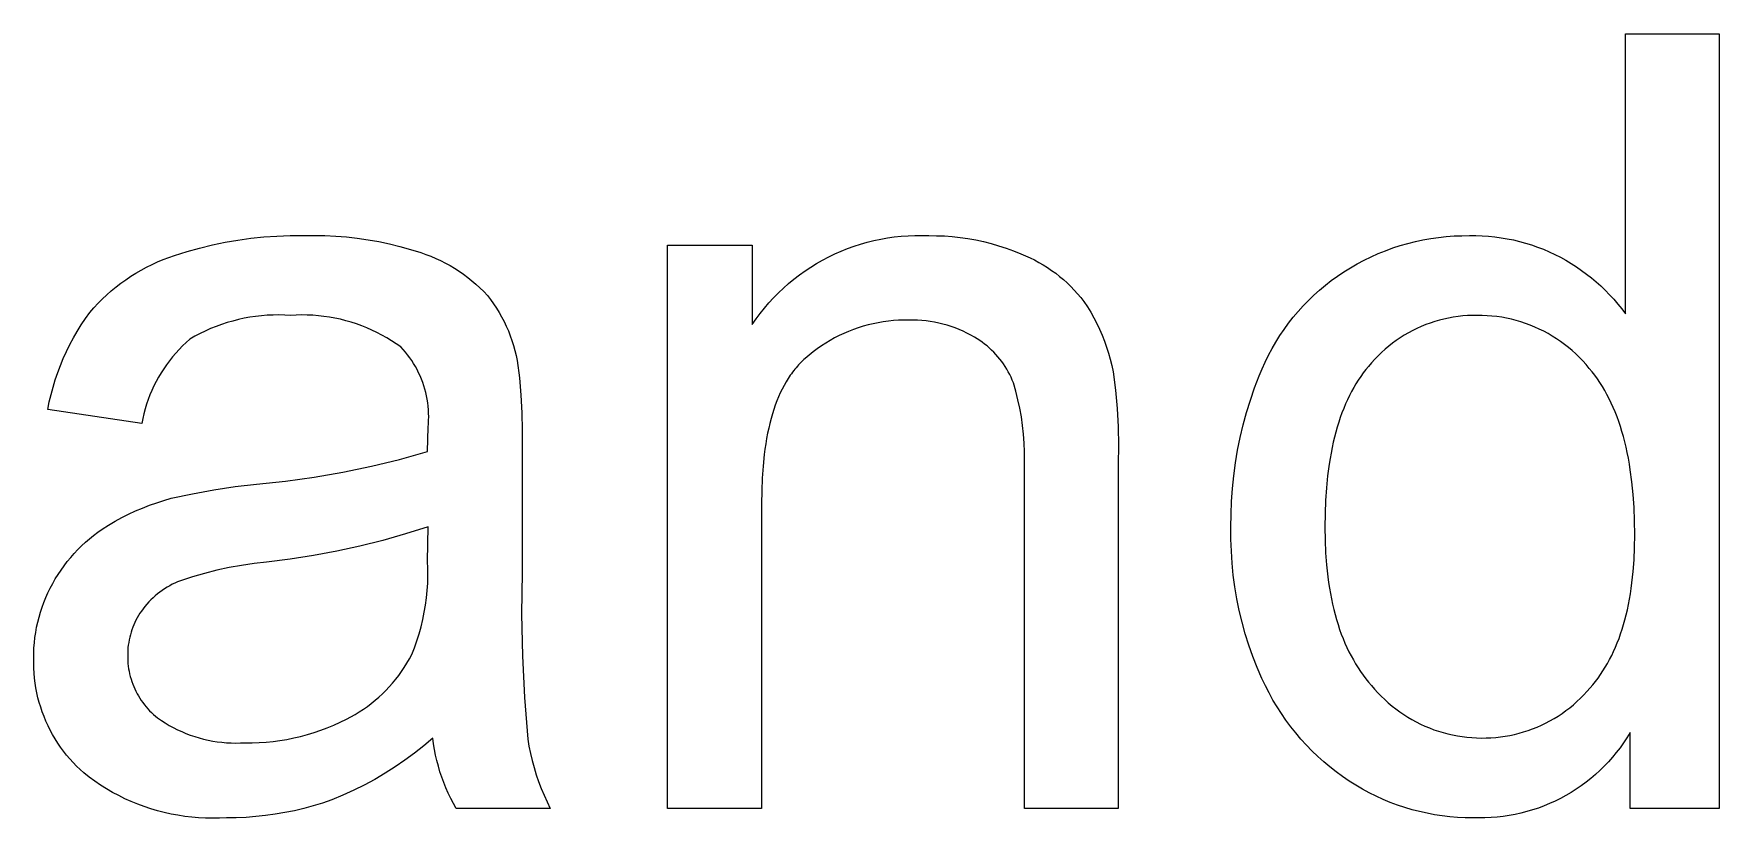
# Model space of a CAD drawing. Header units: millimetres. Extents: x 430 to 4403, y -1522 to 1254.
# Drawn here: x 3416.2 to 3478.9, y -1346.3 to -1317 of the extents above; entities that cross this region are included whole.
import ezdxf

# ---------------------------------------------------------------- set-up
doc = ezdxf.new("R2010")
doc.units = ezdxf.units.MM
doc.header["$MEASUREMENT"] = 0
doc.layers.add('Domyślny', color=7, linetype='Continuous', true_color=0x000000)

msp = doc.modelspace()

# ---------------------------------------------------------------- linework, layer by layer
at = {"layer": 'Domyślny'}
for p, q in [((3475.435, -1327.465), (3475.435, -1317.033)), ((3475.435, -1317.033), (3478.933, -1317.033)), ((3478.933, -1317.033), (3478.933, -1345.886)), ((3424.244, -1324.65), (3424.728, -1324.6)), ((3424.728, -1324.6), (3425.213, -1324.568)), ((3425.213, -1324.568), (3425.699, -1324.551)), ((3425.699, -1324.551), (3426.186, -1324.552)), ((3426.186, -1324.552), (3426.59, -1324.545)), ((3426.59, -1324.545), (3426.995, -1324.552)), ((3426.995, -1324.552), (3427.4, -1324.571)), ((3427.4, -1324.571), (3427.803, -1324.603)), ((3427.803, -1324.603), (3428.206, -1324.648)), ((3447.699, -1324.682), (3447.952, -1324.637)), ((3447.952, -1324.637), (3448.206, -1324.601)), ((3448.206, -1324.601), (3448.461, -1324.574)), ((3448.461, -1324.574), (3448.717, -1324.555)), ((3448.717, -1324.555), (3448.973, -1324.545)), ((3448.973, -1324.545), (3449.23, -1324.544)), ((3449.23, -1324.544), (3449.487, -1324.552)), ((3449.487, -1324.552), (3449.78, -1324.554)), ((3449.78, -1324.554), (3450.074, -1324.565)), ((3450.074, -1324.565), (3450.367, -1324.587)), ((3450.367, -1324.587), (3450.659, -1324.619)), ((3450.659, -1324.619), (3450.95, -1324.661)), ((3468.184, -1324.66), (3468.472, -1324.618)), ((3468.472, -1324.618), (3468.762, -1324.587)), ((3468.762, -1324.587), (3469.052, -1324.565)), ((3469.052, -1324.565), (3469.343, -1324.554)), ((3469.343, -1324.554), (3469.635, -1324.552)), ((3469.635, -1324.552), (3469.869, -1324.552)), ((3469.869, -1324.552), (3470.103, -1324.559)), ((3470.103, -1324.559), (3470.337, -1324.575)), ((3470.337, -1324.575), (3470.571, -1324.598)), ((3470.571, -1324.598), (3470.803, -1324.629)), ((3470.803, -1324.629), (3471.034, -1324.668)), ((3421.403, -1325.294), (3421.866, -1325.146)), ((3421.866, -1325.146), (3422.334, -1325.014)), ((3422.334, -1325.014), (3422.807, -1324.898)), ((3422.807, -1324.898), (3423.283, -1324.799)), ((3423.283, -1324.799), (3423.762, -1324.716)), ((3423.762, -1324.716), (3424.244, -1324.65)), ((3428.206, -1324.648), (3428.606, -1324.706)), ((3428.606, -1324.706), (3429.005, -1324.777)), ((3429.005, -1324.777), (3429.401, -1324.86)), ((3429.401, -1324.86), (3429.794, -1324.956)), ((3429.794, -1324.956), (3430.185, -1325.065)), ((3430.185, -1325.065), (3430.571, -1325.186)), ((3430.571, -1325.186), (3430.759, -1325.25)), ((3430.759, -1325.25), (3430.944, -1325.321)), ((3439.762, -1345.886), (3439.762, -1324.902)), ((3439.762, -1324.902), (3442.91, -1324.902)), ((3442.91, -1324.902), (3442.91, -1327.866)), ((3445.763, -1325.344), (3445.994, -1325.233)), ((3445.994, -1325.233), (3446.229, -1325.129)), ((3446.229, -1325.129), (3446.467, -1325.034)), ((3446.467, -1325.034), (3446.708, -1324.947)), ((3446.708, -1324.947), (3446.952, -1324.868)), ((3446.952, -1324.868), (3447.199, -1324.797)), ((3447.199, -1324.797), (3447.448, -1324.735)), ((3447.448, -1324.735), (3447.699, -1324.682)), ((3450.95, -1324.661), (3451.239, -1324.713)), ((3451.239, -1324.713), (3451.526, -1324.775)), ((3451.526, -1324.775), (3451.811, -1324.847)), ((3451.811, -1324.847), (3452.093, -1324.928)), ((3452.093, -1324.928), (3452.373, -1325.019)), ((3452.373, -1325.019), (3452.649, -1325.12)), ((3452.649, -1325.12), (3452.921, -1325.23)), ((3452.921, -1325.23), (3453.093, -1325.3)), ((3465.963, -1325.339), (3466.229, -1325.221)), ((3466.229, -1325.221), (3466.5, -1325.113)), ((3466.5, -1325.113), (3466.773, -1325.013)), ((3466.773, -1325.013), (3467.05, -1324.923)), ((3467.05, -1324.923), (3467.33, -1324.843)), ((3467.33, -1324.843), (3467.613, -1324.772)), ((3467.613, -1324.772), (3467.897, -1324.711)), ((3467.897, -1324.711), (3468.184, -1324.66)), ((3471.034, -1324.668), (3471.264, -1324.715)), ((3471.264, -1324.715), (3471.492, -1324.769)), ((3471.492, -1324.769), (3471.718, -1324.831)), ((3471.718, -1324.831), (3471.942, -1324.901)), ((3471.942, -1324.901), (3472.164, -1324.978)), ((3472.164, -1324.978), (3472.382, -1325.062)), ((3472.382, -1325.062), (3472.598, -1325.154)), ((3472.598, -1325.154), (3472.811, -1325.253)), ((3472.811, -1325.253), (3473.02, -1325.359)), ((3419.962, -1325.948), (3420.158, -1325.834)), ((3420.158, -1325.834), (3420.358, -1325.727)), ((3420.358, -1325.727), (3420.561, -1325.627)), ((3420.561, -1325.627), (3420.767, -1325.533)), ((3420.767, -1325.533), (3420.976, -1325.446)), ((3420.976, -1325.446), (3421.188, -1325.367)), ((3421.188, -1325.367), (3421.403, -1325.294)), ((3430.944, -1325.321), (3431.128, -1325.399)), ((3431.128, -1325.399), (3431.308, -1325.482)), ((3431.308, -1325.482), (3431.485, -1325.572)), ((3431.485, -1325.572), (3431.659, -1325.668)), ((3431.659, -1325.668), (3431.83, -1325.769)), ((3431.83, -1325.769), (3431.997, -1325.877)), ((3431.997, -1325.877), (3432.16, -1325.99)), ((3444.672, -1326.017), (3444.88, -1325.868)), ((3444.88, -1325.868), (3445.094, -1325.726)), ((3445.094, -1325.726), (3445.313, -1325.591)), ((3445.313, -1325.591), (3445.535, -1325.464)), ((3445.535, -1325.464), (3445.763, -1325.344)), ((3453.093, -1325.3), (3453.263, -1325.377)), ((3453.263, -1325.377), (3453.43, -1325.46)), ((3453.43, -1325.46), (3453.594, -1325.548)), ((3453.594, -1325.548), (3453.755, -1325.642)), ((3453.755, -1325.642), (3453.912, -1325.741)), ((3453.912, -1325.741), (3454.066, -1325.846)), ((3454.066, -1325.846), (3454.216, -1325.956)), ((3464.943, -1325.9), (3465.191, -1325.747)), ((3465.191, -1325.747), (3465.444, -1325.602)), ((3465.444, -1325.602), (3465.701, -1325.466)), ((3465.701, -1325.466), (3465.963, -1325.339)), ((3473.02, -1325.359), (3473.222, -1325.471)), ((3473.222, -1325.471), (3473.42, -1325.589)), ((3473.42, -1325.589), (3473.614, -1325.714)), ((3473.614, -1325.714), (3473.804, -1325.845)), ((3473.804, -1325.845), (3473.99, -1325.982)), ((3419.044, -1326.609), (3419.219, -1326.464)), ((3419.219, -1326.464), (3419.398, -1326.326)), ((3419.398, -1326.326), (3419.582, -1326.194)), ((3419.582, -1326.194), (3419.77, -1326.068)), ((3419.77, -1326.068), (3419.962, -1325.948)), ((3432.16, -1325.99), (3432.32, -1326.109)), ((3432.32, -1326.109), (3432.475, -1326.233)), ((3432.475, -1326.233), (3432.626, -1326.362)), ((3432.626, -1326.362), (3432.772, -1326.496)), ((3432.772, -1326.496), (3432.914, -1326.636)), ((3443.892, -1326.683), (3444.078, -1326.507)), ((3444.078, -1326.507), (3444.27, -1326.337)), ((3444.27, -1326.337), (3444.468, -1326.174)), ((3444.468, -1326.174), (3444.672, -1326.017)), ((3454.216, -1325.956), (3454.363, -1326.071)), ((3454.363, -1326.071), (3454.505, -1326.191)), ((3454.505, -1326.191), (3454.643, -1326.316)), ((3454.643, -1326.316), (3454.777, -1326.445)), ((3454.777, -1326.445), (3454.906, -1326.579)), ((3464.045, -1326.58), (3464.26, -1326.399)), ((3464.26, -1326.399), (3464.482, -1326.225)), ((3464.482, -1326.225), (3464.71, -1326.059)), ((3464.71, -1326.059), (3464.943, -1325.9)), ((3473.99, -1325.982), (3474.171, -1326.125)), ((3474.171, -1326.125), (3474.348, -1326.274)), ((3474.348, -1326.274), (3474.519, -1326.428)), ((3474.519, -1326.428), (3474.686, -1326.588)), ((3418.396, -1327.24), (3418.55, -1327.074)), ((3418.55, -1327.074), (3418.709, -1326.914)), ((3418.709, -1326.914), (3418.874, -1326.758)), ((3418.874, -1326.758), (3419.044, -1326.609)), ((3432.914, -1326.636), (3433.05, -1326.78)), ((3433.05, -1326.78), (3433.167, -1326.933)), ((3433.167, -1326.933), (3433.279, -1327.09)), ((3433.279, -1327.09), (3433.385, -1327.251)), ((3443.37, -1327.249), (3443.538, -1327.055)), ((3443.538, -1327.055), (3443.711, -1326.866)), ((3443.711, -1326.866), (3443.892, -1326.683)), ((3454.906, -1326.579), (3455.031, -1326.718)), ((3455.031, -1326.718), (3455.151, -1326.86)), ((3455.151, -1326.86), (3455.265, -1327.007)), ((3455.265, -1327.007), (3455.397, -1327.205)), ((3463.437, -1327.168), (3463.633, -1326.965)), ((3463.633, -1326.965), (3463.835, -1326.769)), ((3463.835, -1326.769), (3464.045, -1326.58)), ((3474.686, -1326.588), (3474.847, -1326.754)), ((3474.847, -1326.754), (3475.003, -1326.924)), ((3475.003, -1326.924), (3475.153, -1327.099)), ((3475.153, -1327.099), (3475.297, -1327.28)), ((3417.923, -1327.877), (3418.081, -1327.642)), ((3418.081, -1327.642), (3418.247, -1327.411)), ((3418.247, -1327.411), (3418.396, -1327.24)), ((3423.565, -1327.732), (3423.356, -1327.792)), ((3423.776, -1327.678), (3423.565, -1327.732)), ((3423.989, -1327.632), (3423.776, -1327.678)), ((3424.203, -1327.592), (3423.989, -1327.632)), ((3424.418, -1327.561), (3424.203, -1327.592)), ((3424.634, -1327.536), (3424.418, -1327.561)), ((3424.851, -1327.519), (3424.634, -1327.536)), ((3425.069, -1327.509), (3424.851, -1327.519)), ((3425.286, -1327.507), (3425.069, -1327.509)), ((3425.504, -1327.512), (3425.286, -1327.507)), ((3425.721, -1327.525), (3425.504, -1327.512)), ((3425.928, -1327.513), (3425.721, -1327.525)), ((3426.136, -1327.508), (3425.928, -1327.513)), ((3426.343, -1327.51), (3426.136, -1327.508)), ((3426.55, -1327.52), (3426.343, -1327.51)), ((3426.757, -1327.536), (3426.55, -1327.52)), ((3426.963, -1327.559), (3426.757, -1327.536)), ((3427.168, -1327.589), (3426.963, -1327.559)), ((3427.372, -1327.626), (3427.168, -1327.589)), ((3427.575, -1327.669), (3427.372, -1327.626)), ((3427.776, -1327.72), (3427.575, -1327.669)), ((3427.976, -1327.777), (3427.776, -1327.72)), ((3428.173, -1327.84), (3427.976, -1327.777)), ((3433.385, -1327.251), (3433.486, -1327.415)), ((3433.486, -1327.415), (3433.581, -1327.582)), ((3433.581, -1327.582), (3433.67, -1327.753)), ((3433.67, -1327.753), (3433.753, -1327.927)), ((3442.91, -1327.866), (3443.056, -1327.655)), ((3443.056, -1327.655), (3443.21, -1327.45)), ((3443.21, -1327.45), (3443.37, -1327.249)), ((3447.794, -1327.763), (3447.605, -1327.795)), ((3447.984, -1327.737), (3447.794, -1327.763)), ((3448.175, -1327.718), (3447.984, -1327.737)), ((3448.366, -1327.705), (3448.175, -1327.718)), ((3448.557, -1327.699), (3448.366, -1327.705)), ((3448.749, -1327.699), (3448.557, -1327.699)), ((3448.909, -1327.699), (3448.749, -1327.699)), ((3449.069, -1327.703), (3448.909, -1327.699)), ((3449.228, -1327.713), (3449.069, -1327.703)), ((3449.387, -1327.729), (3449.228, -1327.713)), ((3449.546, -1327.75), (3449.387, -1327.729)), ((3449.703, -1327.777), (3449.546, -1327.75)), ((3449.86, -1327.809), (3449.703, -1327.777)), ((3455.397, -1327.205), (3455.521, -1327.407)), ((3455.521, -1327.407), (3455.639, -1327.614)), ((3455.639, -1327.614), (3455.749, -1327.825)), ((3462.893, -1327.815), (3463.067, -1327.593)), ((3463.067, -1327.593), (3463.248, -1327.377)), ((3463.248, -1327.377), (3463.437, -1327.168)), ((3468.335, -1327.752), (3468.166, -1327.807)), ((3468.506, -1327.702), (3468.335, -1327.752)), ((3468.679, -1327.659), (3468.506, -1327.702)), ((3468.852, -1327.621), (3468.679, -1327.659)), ((3469.027, -1327.59), (3468.852, -1327.621)), ((3469.204, -1327.564), (3469.027, -1327.59)), ((3469.38, -1327.545), (3469.204, -1327.564)), ((3469.558, -1327.532), (3469.38, -1327.545)), ((3469.735, -1327.525), (3469.558, -1327.532)), ((3469.913, -1327.525), (3469.735, -1327.525)), ((3470.097, -1327.526), (3469.913, -1327.525)), ((3470.281, -1327.534), (3470.097, -1327.526)), ((3470.464, -1327.548), (3470.281, -1327.534)), ((3470.647, -1327.568), (3470.464, -1327.548)), ((3470.829, -1327.595), (3470.647, -1327.568)), ((3471.009, -1327.628), (3470.829, -1327.595)), ((3471.189, -1327.668), (3471.009, -1327.628)), ((3471.367, -1327.713), (3471.189, -1327.668)), ((3471.543, -1327.765), (3471.367, -1327.713)), ((3471.718, -1327.823), (3471.543, -1327.765)), ((3475.297, -1327.28), (3475.435, -1327.465)), ((3417.497, -1328.613), (3417.631, -1328.363)), ((3417.631, -1328.363), (3417.773, -1328.118)), ((3417.773, -1328.118), (3417.923, -1327.877)), ((3422.157, -1328.303), (3421.968, -1328.411)), ((3422.349, -1328.201), (3422.157, -1328.303)), ((3422.545, -1328.106), (3422.349, -1328.201)), ((3422.744, -1328.017), (3422.545, -1328.106)), ((3422.945, -1327.935), (3422.744, -1328.017)), ((3423.15, -1327.86), (3422.945, -1327.935)), ((3423.356, -1327.792), (3423.15, -1327.86)), ((3428.368, -1327.911), (3428.173, -1327.84)), ((3428.561, -1327.988), (3428.368, -1327.911)), ((3428.751, -1328.071), (3428.561, -1327.988)), ((3428.938, -1328.161), (3428.751, -1328.071)), ((3429.122, -1328.256), (3428.938, -1328.161)), ((3429.302, -1328.358), (3429.122, -1328.256)), ((3429.479, -1328.466), (3429.302, -1328.358)), ((3433.753, -1327.927), (3433.831, -1328.103)), ((3433.831, -1328.103), (3433.902, -1328.282)), ((3433.902, -1328.282), (3433.967, -1328.463)), ((3445.984, -1328.363), (3445.816, -1328.456)), ((3446.155, -1328.276), (3445.984, -1328.363)), ((3446.328, -1328.194), (3446.155, -1328.276)), ((3446.504, -1328.119), (3446.328, -1328.194)), ((3446.683, -1328.05), (3446.504, -1328.119)), ((3446.864, -1327.986), (3446.683, -1328.05)), ((3447.046, -1327.929), (3446.864, -1327.986)), ((3447.231, -1327.878), (3447.046, -1327.929)), ((3447.417, -1327.833), (3447.231, -1327.878)), ((3447.605, -1327.795), (3447.417, -1327.833)), ((3450.015, -1327.846), (3449.86, -1327.809)), ((3450.169, -1327.889), (3450.015, -1327.846)), ((3450.322, -1327.937), (3450.169, -1327.889)), ((3450.472, -1327.991), (3450.322, -1327.937)), ((3450.621, -1328.05), (3450.472, -1327.991)), ((3450.768, -1328.113), (3450.621, -1328.05)), ((3450.912, -1328.182), (3450.768, -1328.113)), ((3451.054, -1328.256), (3450.912, -1328.182)), ((3451.193, -1328.335), (3451.054, -1328.256)), ((3451.29, -1328.394), (3451.193, -1328.335)), ((3451.386, -1328.456), (3451.29, -1328.394)), ((3455.749, -1327.825), (3455.852, -1328.039)), ((3455.852, -1328.039), (3455.947, -1328.257)), ((3455.947, -1328.257), (3456.035, -1328.478)), ((3462.418, -1328.515), (3462.568, -1328.276)), ((3462.568, -1328.276), (3462.727, -1328.043)), ((3462.727, -1328.043), (3462.893, -1327.815)), ((3467.051, -1328.354), (3466.904, -1328.454)), ((3467.202, -1328.259), (3467.051, -1328.354)), ((3467.356, -1328.17), (3467.202, -1328.259)), ((3467.513, -1328.086), (3467.356, -1328.17)), ((3467.672, -1328.008), (3467.513, -1328.086)), ((3467.835, -1327.935), (3467.672, -1328.008)), ((3467.999, -1327.868), (3467.835, -1327.935)), ((3468.166, -1327.807), (3467.999, -1327.868)), ((3471.89, -1327.887), (3471.718, -1327.823)), ((3472.06, -1327.957), (3471.89, -1327.887)), ((3472.228, -1328.032), (3472.06, -1327.957)), ((3472.393, -1328.114), (3472.228, -1328.032)), ((3472.555, -1328.201), (3472.393, -1328.114)), ((3472.713, -1328.294), (3472.555, -1328.201)), ((3472.869, -1328.392), (3472.713, -1328.294)), ((3473.021, -1328.495), (3472.869, -1328.392)), ((3417.254, -1329.126), (3417.372, -1328.868)), ((3417.372, -1328.868), (3417.497, -1328.613)), ((3421.445, -1328.928), (3421.325, -1329.068)), ((3421.569, -1328.792), (3421.445, -1328.928)), ((3421.698, -1328.661), (3421.569, -1328.792)), ((3421.831, -1328.534), (3421.698, -1328.661)), ((3421.968, -1328.411), (3421.831, -1328.534)), ((3429.653, -1328.58), (3429.479, -1328.466)), ((3429.822, -1328.7), (3429.653, -1328.58)), ((3429.911, -1328.795), (3429.822, -1328.7)), ((3429.996, -1328.894), (3429.911, -1328.795)), ((3430.078, -1328.996), (3429.996, -1328.894)), ((3430.156, -1329.1), (3430.078, -1328.996)), ((3433.967, -1328.463), (3434.026, -1328.647)), ((3434.026, -1328.647), (3434.078, -1328.832)), ((3434.078, -1328.832), (3434.124, -1329.019)), ((3434.124, -1329.019), (3434.164, -1329.208)), ((3445.031, -1329.002), (3444.885, -1329.127)), ((3445.18, -1328.883), (3445.031, -1329.002)), ((3445.334, -1328.768), (3445.18, -1328.883)), ((3445.491, -1328.658), (3445.334, -1328.768)), ((3445.652, -1328.554), (3445.491, -1328.658)), ((3445.816, -1328.456), (3445.652, -1328.554)), ((3451.479, -1328.521), (3451.386, -1328.456)), ((3451.57, -1328.59), (3451.479, -1328.521)), ((3451.659, -1328.661), (3451.57, -1328.59)), ((3451.745, -1328.736), (3451.659, -1328.661)), ((3451.829, -1328.813), (3451.745, -1328.736)), ((3451.91, -1328.893), (3451.829, -1328.813)), ((3451.988, -1328.976), (3451.91, -1328.893)), ((3452.063, -1329.062), (3451.988, -1328.976)), ((3456.035, -1328.478), (3456.115, -1328.701)), ((3456.115, -1328.701), (3456.187, -1328.928)), ((3456.187, -1328.928), (3456.251, -1329.157)), ((3462.019, -1329.26), (3462.143, -1329.007)), ((3462.143, -1329.007), (3462.277, -1328.758)), ((3462.277, -1328.758), (3462.418, -1328.515)), ((3466.225, -1329.026), (3466.101, -1329.154)), ((3466.352, -1328.902), (3466.225, -1329.026)), ((3466.484, -1328.783), (3466.352, -1328.902)), ((3466.62, -1328.668), (3466.484, -1328.783)), ((3466.76, -1328.558), (3466.62, -1328.668)), ((3466.904, -1328.454), (3466.76, -1328.558)), ((3473.169, -1328.604), (3473.021, -1328.495)), ((3473.314, -1328.718), (3473.169, -1328.604)), ((3473.454, -1328.836), (3473.314, -1328.718)), ((3473.59, -1328.96), (3473.454, -1328.836)), ((3473.722, -1329.088), (3473.59, -1328.96)), ((3416.955, -1329.922), (3417.046, -1329.653)), ((3417.046, -1329.653), (3417.146, -1329.388)), ((3417.146, -1329.388), (3417.254, -1329.126)), ((3420.996, -1329.512), (3420.897, -1329.667)), ((3421.101, -1329.36), (3420.996, -1329.512)), ((3421.211, -1329.212), (3421.101, -1329.36)), ((3421.325, -1329.068), (3421.211, -1329.212)), ((3430.231, -1329.207), (3430.156, -1329.1)), ((3430.301, -1329.317), (3430.231, -1329.207)), ((3430.368, -1329.429), (3430.301, -1329.317)), ((3430.431, -1329.543), (3430.368, -1329.429)), ((3430.49, -1329.659), (3430.431, -1329.543)), ((3430.545, -1329.778), (3430.49, -1329.659)), ((3434.164, -1329.208), (3434.242, -1329.852)), ((3444.417, -1329.636), (3444.375, -1329.694)), ((3444.46, -1329.579), (3444.417, -1329.636)), ((3444.504, -1329.524), (3444.46, -1329.579)), ((3444.549, -1329.47), (3444.504, -1329.524)), ((3444.595, -1329.417), (3444.549, -1329.47)), ((3444.641, -1329.366), (3444.595, -1329.417)), ((3444.689, -1329.316), (3444.641, -1329.366)), ((3444.737, -1329.267), (3444.689, -1329.316)), ((3444.785, -1329.219), (3444.737, -1329.267)), ((3444.835, -1329.172), (3444.785, -1329.219)), ((3444.885, -1329.127), (3444.835, -1329.172)), ((3452.136, -1329.149), (3452.063, -1329.062)), ((3452.205, -1329.24), (3452.136, -1329.149)), ((3452.272, -1329.332), (3452.205, -1329.24)), ((3452.335, -1329.427), (3452.272, -1329.332)), ((3452.395, -1329.524), (3452.335, -1329.427)), ((3452.451, -1329.623), (3452.395, -1329.524)), ((3452.505, -1329.724), (3452.451, -1329.623)), ((3456.251, -1329.157), (3456.307, -1329.388)), ((3456.307, -1329.388), (3456.356, -1329.62)), ((3456.356, -1329.62), (3456.441, -1330.304)), ((3461.796, -1329.777), (3461.903, -1329.517)), ((3461.903, -1329.517), (3462.019, -1329.26)), ((3465.768, -1329.543), (3465.671, -1329.668)), ((3465.868, -1329.422), (3465.768, -1329.543)), ((3465.982, -1329.286), (3465.868, -1329.422)), ((3466.101, -1329.154), (3465.982, -1329.286)), ((3473.849, -1329.221), (3473.722, -1329.088)), ((3473.972, -1329.358), (3473.849, -1329.221)), ((3474.09, -1329.499), (3473.972, -1329.358)), ((3474.194, -1329.624), (3474.09, -1329.499)), ((3474.295, -1329.754), (3474.194, -1329.624)), ((3416.799, -1330.467), (3416.872, -1330.193)), ((3416.872, -1330.193), (3416.955, -1329.922)), ((3420.632, -1330.151), (3420.554, -1330.318)), ((3420.715, -1329.986), (3420.632, -1330.151)), ((3420.803, -1329.825), (3420.715, -1329.986)), ((3420.897, -1329.667), (3420.803, -1329.825)), ((3430.595, -1329.898), (3430.545, -1329.778)), ((3430.642, -1330.02), (3430.595, -1329.898)), ((3430.684, -1330.143), (3430.642, -1330.02)), ((3430.722, -1330.268), (3430.684, -1330.143)), ((3430.755, -1330.394), (3430.722, -1330.268)), ((3434.242, -1329.852), (3434.299, -1330.498)), ((3444.028, -1330.27), (3443.96, -1330.411)), ((3444.1, -1330.133), (3444.028, -1330.27)), ((3444.174, -1330.001), (3444.1, -1330.133)), ((3444.213, -1329.937), (3444.174, -1330.001)), ((3444.252, -1329.874), (3444.213, -1329.937)), ((3444.292, -1329.813), (3444.252, -1329.874)), ((3444.333, -1329.753), (3444.292, -1329.813)), ((3444.375, -1329.694), (3444.333, -1329.753)), ((3452.555, -1329.826), (3452.505, -1329.724)), ((3452.601, -1329.93), (3452.555, -1329.826)), ((3452.644, -1330.036), (3452.601, -1329.93)), ((3452.734, -1330.349), (3452.644, -1330.036)), ((3461.467, -1330.681), (3461.624, -1330.226)), ((3461.624, -1330.226), (3461.796, -1329.777)), ((3465.316, -1330.211), (3465.235, -1330.357)), ((3465.4, -1330.069), (3465.316, -1330.211)), ((3465.487, -1329.931), (3465.4, -1330.069)), ((3465.578, -1329.797), (3465.487, -1329.931)), ((3465.671, -1329.668), (3465.578, -1329.797)), ((3474.393, -1329.889), (3474.295, -1329.754)), ((3474.487, -1330.027), (3474.393, -1329.889)), ((3474.578, -1330.17), (3474.487, -1330.027)), ((3474.666, -1330.318), (3474.578, -1330.17)), ((3416.68, -1331.022), (3416.735, -1330.744)), ((3416.735, -1330.744), (3416.799, -1330.467)), ((3420.357, -1330.833), (3420.303, -1331.009)), ((3420.417, -1330.659), (3420.357, -1330.833)), ((3420.483, -1330.487), (3420.417, -1330.659)), ((3420.554, -1330.318), (3420.483, -1330.487)), ((3430.785, -1330.521), (3430.755, -1330.394)), ((3430.809, -1330.649), (3430.785, -1330.521)), ((3430.829, -1330.778), (3430.809, -1330.649)), ((3430.845, -1330.907), (3430.829, -1330.778)), ((3430.856, -1331.037), (3430.845, -1330.907)), ((3434.299, -1330.498), (3434.335, -1331.146)), ((3443.774, -1330.867), (3443.719, -1331.028)), ((3443.833, -1330.71), (3443.774, -1330.867)), ((3443.895, -1330.558), (3443.833, -1330.71)), ((3443.96, -1330.411), (3443.895, -1330.558)), ((3452.813, -1330.665), (3452.734, -1330.349)), ((3452.882, -1330.984), (3452.813, -1330.665)), ((3456.441, -1330.304), (3456.503, -1330.991)), ((3461.325, -1331.14), (3461.467, -1330.681)), ((3465.012, -1330.822), (3464.943, -1330.985)), ((3465.083, -1330.663), (3465.012, -1330.822)), ((3465.157, -1330.508), (3465.083, -1330.663)), ((3465.235, -1330.357), (3465.157, -1330.508)), ((3474.75, -1330.47), (3474.666, -1330.318)), ((3474.831, -1330.626), (3474.75, -1330.47)), ((3474.909, -1330.787), (3474.831, -1330.626)), ((3474.984, -1330.952), (3474.909, -1330.787)), ((3420.177, -1331.547), (3416.68, -1331.022)), ((3420.213, -1331.366), (3420.177, -1331.547)), ((3420.255, -1331.187), (3420.213, -1331.366)), ((3420.303, -1331.009), (3420.255, -1331.187)), ((3430.863, -1331.168), (3430.856, -1331.037)), ((3430.856, -1331.559), (3430.863, -1331.428)), ((3430.865, -1331.298), (3430.863, -1331.168)), ((3430.863, -1331.428), (3430.865, -1331.298)), ((3434.335, -1331.146), (3434.349, -1331.794)), ((3443.571, -1331.544), (3443.528, -1331.725)), ((3443.617, -1331.367), (3443.571, -1331.544)), ((3443.666, -1331.195), (3443.617, -1331.367)), ((3443.719, -1331.028), (3443.666, -1331.195)), ((3452.939, -1331.305), (3452.882, -1330.984)), ((3452.986, -1331.627), (3452.939, -1331.305)), ((3456.503, -1330.991), (3456.541, -1331.679)), ((3461.198, -1331.604), (3461.325, -1331.14)), ((3464.758, -1331.501), (3464.702, -1331.682)), ((3464.816, -1331.325), (3464.758, -1331.501)), ((3464.878, -1331.153), (3464.816, -1331.325)), ((3464.943, -1330.985), (3464.878, -1331.153)), ((3475.055, -1331.121), (3474.984, -1330.952)), ((3475.123, -1331.295), (3475.055, -1331.121)), ((3475.187, -1331.474), (3475.123, -1331.295)), ((3475.249, -1331.656), (3475.187, -1331.474)), ((3430.825, -1332.596), (3430.844, -1331.689)), ((3430.844, -1331.689), (3430.856, -1331.559)), ((3434.349, -1331.794), (3434.341, -1332.443)), ((3443.452, -1332.104), (3443.418, -1332.301)), ((3443.488, -1331.912), (3443.452, -1332.104)), ((3443.528, -1331.725), (3443.488, -1331.912)), ((3453.021, -1331.952), (3452.986, -1331.627)), ((3453.046, -1332.277), (3453.021, -1331.952)), ((3456.541, -1331.679), (3456.557, -1332.368)), ((3460.991, -1332.543), (3461.087, -1332.072)), ((3461.087, -1332.072), (3461.198, -1331.604)), ((3464.601, -1332.056), (3464.555, -1332.249)), ((3464.65, -1331.867), (3464.601, -1332.056)), ((3464.702, -1331.682), (3464.65, -1331.867)), ((3475.306, -1331.843), (3475.249, -1331.656)), ((3475.361, -1332.035), (3475.306, -1331.843)), ((3475.412, -1332.23), (3475.361, -1332.035)), ((3429.781, -1332.884), (3430.825, -1332.596)), ((3434.341, -1332.443), (3434.341, -1337.093)), ((3443.361, -1332.709), (3443.317, -1333.138)), ((3443.388, -1332.503), (3443.361, -1332.709)), ((3443.418, -1332.301), (3443.388, -1332.503)), ((3453.059, -1332.602), (3453.046, -1332.277)), ((3453.061, -1332.928), (3453.059, -1332.602)), ((3456.557, -1332.368), (3456.55, -1333.058)), ((3460.911, -1333.017), (3460.991, -1332.543)), ((3464.472, -1332.649), (3464.436, -1332.855)), ((3464.512, -1332.447), (3464.472, -1332.649)), ((3464.555, -1332.249), (3464.512, -1332.447)), ((3475.46, -1332.431), (3475.412, -1332.23)), ((3475.505, -1332.635), (3475.46, -1332.431)), ((3475.547, -1332.844), (3475.505, -1332.635)), ((3426.602, -1333.542), (3427.669, -1333.357)), ((3427.669, -1333.357), (3428.729, -1333.138)), ((3428.729, -1333.138), (3429.781, -1332.884)), ((3443.317, -1333.138), (3443.285, -1333.587)), ((3453.052, -1333.254), (3453.061, -1332.928)), ((3453.052, -1345.886), (3453.052, -1333.254)), ((3456.55, -1333.058), (3456.55, -1345.886)), ((3460.846, -1333.493), (3460.911, -1333.017)), ((3464.402, -1333.065), (3464.345, -1333.499)), ((3464.436, -1332.855), (3464.402, -1333.065)), ((3475.585, -1333.058), (3475.547, -1332.844)), ((3475.619, -1333.275), (3475.585, -1333.058)), ((3475.679, -1333.724), (3475.619, -1333.275)), ((3422.063, -1334.166), (3422.856, -1334.021)), ((3422.856, -1334.021), (3423.653, -1333.901)), ((3423.653, -1333.901), (3424.453, -1333.806)), ((3424.453, -1333.806), (3425.53, -1333.691)), ((3425.53, -1333.691), (3426.602, -1333.542)), ((3443.266, -1334.055), (3443.26, -1334.544)), ((3443.285, -1333.587), (3443.266, -1334.055)), ((3460.765, -1334.451), (3460.798, -1333.972)), ((3460.798, -1333.972), (3460.846, -1333.493)), ((3464.301, -1333.95), (3464.269, -1334.418)), ((3464.345, -1333.499), (3464.301, -1333.95)), ((3475.725, -1334.19), (3475.679, -1333.724)), ((3420.204, -1334.697), (3420.467, -1334.594)), ((3420.467, -1334.594), (3420.734, -1334.499)), ((3420.734, -1334.499), (3421.004, -1334.413)), ((3421.004, -1334.413), (3421.276, -1334.336)), ((3421.276, -1334.336), (3422.063, -1334.166)), ((3443.26, -1334.544), (3443.26, -1345.886)), ((3460.748, -1334.932), (3460.765, -1334.451)), ((3464.269, -1334.418), (3464.25, -1334.903)), ((3475.758, -1334.674), (3475.725, -1334.19)), ((3475.778, -1335.175), (3475.758, -1334.674)), ((3418.945, -1335.336), (3419.188, -1335.192)), ((3419.188, -1335.192), (3419.436, -1335.056)), ((3419.436, -1335.056), (3419.688, -1334.928)), ((3419.688, -1334.928), (3419.944, -1334.808)), ((3419.944, -1334.808), (3420.204, -1334.697)), ((3460.746, -1335.413), (3460.748, -1334.932)), ((3464.25, -1334.903), (3464.244, -1335.405)), ((3475.785, -1335.694), (3475.778, -1335.175)), ((3418.082, -1335.972), (3418.232, -1335.843)), ((3418.232, -1335.843), (3418.386, -1335.719)), ((3418.386, -1335.719), (3418.544, -1335.601)), ((3418.544, -1335.601), (3418.706, -1335.488)), ((3418.706, -1335.488), (3418.945, -1335.336)), ((3429.156, -1335.902), (3428.302, -1336.117)), ((3430.004, -1335.661), (3429.156, -1335.902)), ((3430.844, -1335.394), (3430.004, -1335.661)), ((3430.825, -1336.672), (3430.844, -1335.394)), ((3460.745, -1335.859), (3460.746, -1335.413)), ((3460.759, -1336.305), (3460.745, -1335.859)), ((3464.244, -1335.405), (3464.251, -1335.89)), ((3464.251, -1335.89), (3464.271, -1336.36)), ((3475.778, -1336.166), (3475.785, -1335.694)), ((3417.405, -1336.688), (3417.531, -1336.536)), ((3417.531, -1336.536), (3417.661, -1336.388)), ((3417.661, -1336.388), (3417.797, -1336.244)), ((3417.797, -1336.244), (3417.937, -1336.105)), ((3417.937, -1336.105), (3418.082, -1335.972)), ((3426.574, -1336.467), (3425.703, -1336.601)), ((3427.44, -1336.305), (3426.574, -1336.467)), ((3428.302, -1336.117), (3427.44, -1336.305)), ((3460.788, -1336.75), (3460.759, -1336.305)), ((3464.271, -1336.36), (3464.305, -1336.815)), ((3475.759, -1336.622), (3475.778, -1336.166)), ((3416.958, -1337.338), (3417.061, -1337.17)), ((3417.061, -1337.17), (3417.171, -1337.006)), ((3417.171, -1337.006), (3417.285, -1336.845)), ((3417.285, -1336.845), (3417.405, -1336.688)), ((3422.516, -1337.131), (3422.064, -1337.261)), ((3422.972, -1337.017), (3422.516, -1337.131)), ((3423.432, -1336.917), (3422.972, -1337.017)), ((3423.895, -1336.832), (3423.432, -1336.917)), ((3424.36, -1336.762), (3423.895, -1336.832)), ((3424.828, -1336.708), (3424.36, -1336.762)), ((3425.703, -1336.601), (3424.828, -1336.708)), ((3430.835, -1336.946), (3430.825, -1336.672)), ((3430.836, -1337.22), (3430.835, -1336.946)), ((3434.341, -1337.093), (3434.327, -1338.647)), ((3460.833, -1337.194), (3460.788, -1336.75)), ((3460.892, -1337.636), (3460.833, -1337.194)), ((3464.305, -1336.815), (3464.352, -1337.254)), ((3475.681, -1337.488), (3475.726, -1337.063)), ((3475.726, -1337.063), (3475.759, -1336.622)), ((3416.684, -1337.855), (3416.769, -1337.681)), ((3416.769, -1337.681), (3416.86, -1337.51)), ((3416.86, -1337.51), (3416.958, -1337.338)), ((3420.939, -1337.765), (3420.85, -1337.829)), ((3421.03, -1337.703), (3420.939, -1337.765)), ((3421.123, -1337.645), (3421.03, -1337.703)), ((3421.218, -1337.59), (3421.123, -1337.645)), ((3421.315, -1337.539), (3421.218, -1337.59)), ((3421.414, -1337.491), (3421.315, -1337.539)), ((3421.514, -1337.446), (3421.414, -1337.491)), ((3421.616, -1337.405), (3421.514, -1337.446)), ((3422.064, -1337.261), (3421.616, -1337.405)), ((3430.782, -1338.04), (3430.809, -1337.768)), ((3430.809, -1337.768), (3430.827, -1337.494)), ((3430.827, -1337.494), (3430.836, -1337.22)), ((3460.967, -1338.076), (3460.892, -1337.636)), ((3464.352, -1337.254), (3464.381, -1337.468)), ((3464.381, -1337.468), (3464.413, -1337.678)), ((3464.413, -1337.678), (3464.449, -1337.883)), ((3475.622, -1337.898), (3475.653, -1337.695)), ((3475.653, -1337.695), (3475.681, -1337.488)), ((3416.405, -1338.577), (3416.465, -1338.393)), ((3416.465, -1338.393), (3416.532, -1338.211)), ((3416.532, -1338.211), (3416.605, -1338.032)), ((3416.605, -1338.032), (3416.684, -1337.855)), ((3420.229, -1338.447), (3420.164, -1338.536)), ((3420.296, -1338.361), (3420.229, -1338.447)), ((3420.367, -1338.277), (3420.296, -1338.361)), ((3420.441, -1338.196), (3420.367, -1338.277)), ((3420.518, -1338.117), (3420.441, -1338.196)), ((3420.597, -1338.041), (3420.518, -1338.117)), ((3420.679, -1337.967), (3420.597, -1338.041)), ((3420.763, -1337.897), (3420.679, -1337.967)), ((3420.85, -1337.829), (3420.763, -1337.897)), ((3430.699, -1338.582), (3430.745, -1338.312)), ((3430.745, -1338.312), (3430.782, -1338.04)), ((3461.056, -1338.513), (3460.967, -1338.076)), ((3464.449, -1337.883), (3464.488, -1338.085)), ((3464.488, -1338.085), (3464.53, -1338.283)), ((3464.53, -1338.283), (3464.576, -1338.478)), ((3475.51, -1338.484), (3475.551, -1338.293)), ((3475.551, -1338.293), (3475.588, -1338.097)), ((3475.588, -1338.097), (3475.622, -1337.898)), ((3416.263, -1339.14), (3416.304, -1338.951)), ((3416.304, -1338.951), (3416.351, -1338.763)), ((3416.351, -1338.763), (3416.405, -1338.577)), ((3419.881, -1339.048), (3419.844, -1339.138)), ((3419.92, -1338.958), (3419.881, -1339.048)), ((3419.963, -1338.871), (3419.92, -1338.958)), ((3420.009, -1338.784), (3419.963, -1338.871)), ((3420.058, -1338.7), (3420.009, -1338.784)), ((3420.109, -1338.617), (3420.058, -1338.7)), ((3420.164, -1338.536), (3420.109, -1338.617)), ((3430.579, -1339.117), (3430.644, -1338.851)), ((3430.644, -1338.851), (3430.699, -1338.582)), ((3434.327, -1338.647), (3434.357, -1340.201)), ((3461.16, -1338.947), (3461.056, -1338.513)), ((3461.279, -1339.377), (3461.16, -1338.947)), ((3464.576, -1338.478), (3464.625, -1338.668)), ((3464.625, -1338.668), (3464.677, -1338.854)), ((3464.677, -1338.854), (3464.733, -1339.037)), ((3464.733, -1339.037), (3464.793, -1339.216)), ((3475.315, -1339.212), (3475.369, -1339.036)), ((3475.369, -1339.036), (3475.419, -1338.856)), ((3475.419, -1338.856), (3475.466, -1338.672)), ((3475.466, -1338.672), (3475.51, -1338.484)), ((3416.179, -1339.715), (3416.2, -1339.522)), ((3416.2, -1339.522), (3416.228, -1339.331)), ((3416.228, -1339.331), (3416.263, -1339.14)), ((3419.69, -1339.703), (3419.676, -1339.799)), ((3419.708, -1339.606), (3419.69, -1339.703)), ((3419.729, -1339.511), (3419.708, -1339.606)), ((3419.753, -1339.416), (3419.729, -1339.511)), ((3419.78, -1339.323), (3419.753, -1339.416)), ((3419.81, -1339.23), (3419.78, -1339.323)), ((3419.844, -1339.138), (3419.81, -1339.23)), ((3430.332, -1339.901), (3430.423, -1339.642)), ((3430.423, -1339.642), (3430.506, -1339.381)), ((3430.506, -1339.381), (3430.579, -1339.117)), ((3461.413, -1339.803), (3461.279, -1339.377)), ((3464.793, -1339.216), (3464.855, -1339.39)), ((3464.855, -1339.39), (3464.921, -1339.561)), ((3464.921, -1339.561), (3464.991, -1339.728)), ((3475.135, -1339.718), (3475.198, -1339.553)), ((3475.198, -1339.553), (3475.258, -1339.385)), ((3475.258, -1339.385), (3475.315, -1339.212)), ((3416.153, -1340.48), (3416.155, -1340.295)), ((3416.155, -1340.295), (3416.157, -1340.102)), ((3416.157, -1340.102), (3416.164, -1339.908)), ((3416.164, -1339.908), (3416.179, -1339.715)), ((3419.654, -1340.091), (3419.653, -1340.189)), ((3419.653, -1340.189), (3419.653, -1340.288)), ((3419.653, -1340.288), (3419.657, -1340.386)), ((3419.658, -1339.994), (3419.654, -1340.091)), ((3419.665, -1339.896), (3419.658, -1339.994)), ((3419.676, -1339.799), (3419.665, -1339.896)), ((3430.054, -1340.475), (3430.146, -1340.317)), ((3430.146, -1340.317), (3430.232, -1340.156)), ((3430.232, -1340.156), (3430.332, -1339.901)), ((3434.357, -1340.201), (3434.433, -1341.754)), ((3461.561, -1340.224), (3461.413, -1339.803)), ((3461.723, -1340.64), (3461.561, -1340.224)), ((3464.991, -1339.728), (3465.064, -1339.891)), ((3465.064, -1339.891), (3465.14, -1340.05)), ((3465.14, -1340.05), (3465.22, -1340.206)), ((3465.22, -1340.206), (3465.303, -1340.357)), ((3474.849, -1340.338), (3474.925, -1340.189)), ((3474.925, -1340.189), (3474.998, -1340.036)), ((3474.998, -1340.036), (3475.068, -1339.879)), ((3475.068, -1339.879), (3475.135, -1339.718)), ((3416.158, -1340.665), (3416.153, -1340.48)), ((3416.168, -1340.85), (3416.158, -1340.665)), ((3416.185, -1341.034), (3416.168, -1340.85)), ((3419.657, -1340.386), (3419.664, -1340.485)), ((3419.664, -1340.485), (3419.675, -1340.583)), ((3419.675, -1340.583), (3419.688, -1340.681)), ((3419.688, -1340.681), (3419.706, -1340.778)), ((3419.706, -1340.778), (3419.726, -1340.875)), ((3419.726, -1340.875), (3419.75, -1340.971)), ((3429.636, -1341.076), (3429.748, -1340.931)), ((3429.748, -1340.931), (3429.855, -1340.782)), ((3429.855, -1340.782), (3429.957, -1340.631)), ((3429.957, -1340.631), (3430.054, -1340.475)), ((3461.899, -1341.049), (3461.723, -1340.64)), ((3465.303, -1340.357), (3465.389, -1340.505)), ((3465.389, -1340.505), (3465.479, -1340.648)), ((3465.479, -1340.648), (3465.572, -1340.788)), ((3465.572, -1340.788), (3465.669, -1340.924)), ((3465.669, -1340.924), (3465.769, -1341.056)), ((3474.418, -1341.028), (3474.511, -1340.898)), ((3474.511, -1340.898), (3474.6, -1340.764)), ((3474.6, -1340.764), (3474.686, -1340.626)), ((3474.686, -1340.626), (3474.769, -1340.484)), ((3474.769, -1340.484), (3474.849, -1340.338)), ((3416.208, -1341.218), (3416.185, -1341.034)), ((3416.237, -1341.4), (3416.208, -1341.218)), ((3416.272, -1341.582), (3416.237, -1341.4)), ((3416.313, -1341.762), (3416.272, -1341.582)), ((3419.75, -1340.971), (3419.777, -1341.066)), ((3419.777, -1341.066), (3419.807, -1341.16)), ((3419.807, -1341.16), (3419.84, -1341.253)), ((3419.84, -1341.253), (3419.877, -1341.345)), ((3419.877, -1341.345), (3419.917, -1341.435)), ((3419.917, -1341.435), (3419.959, -1341.524)), ((3419.959, -1341.524), (3420.005, -1341.612)), ((3429.142, -1341.615), (3429.272, -1341.487)), ((3429.272, -1341.487), (3429.398, -1341.354)), ((3429.398, -1341.354), (3429.519, -1341.217)), ((3429.519, -1341.217), (3429.636, -1341.076)), ((3462.027, -1341.32), (3461.899, -1341.049)), ((3462.163, -1341.586), (3462.027, -1341.32)), ((3462.308, -1341.848), (3462.163, -1341.586)), ((3465.769, -1341.056), (3465.872, -1341.184)), ((3465.872, -1341.184), (3465.979, -1341.308)), ((3465.979, -1341.308), (3466.095, -1341.445)), ((3466.095, -1341.445), (3466.216, -1341.579)), ((3466.216, -1341.579), (3466.341, -1341.709)), ((3473.884, -1341.659), (3474.005, -1341.529)), ((3474.005, -1341.529), (3474.121, -1341.395)), ((3474.121, -1341.395), (3474.223, -1341.276)), ((3474.223, -1341.276), (3474.322, -1341.154)), ((3474.322, -1341.154), (3474.418, -1341.028)), ((3416.36, -1341.941), (3416.313, -1341.762)), ((3416.414, -1342.118), (3416.36, -1341.941)), ((3416.473, -1342.293), (3416.414, -1342.118)), ((3420.005, -1341.612), (3420.054, -1341.698)), ((3420.054, -1341.698), (3420.105, -1341.782)), ((3420.105, -1341.782), (3420.16, -1341.864)), ((3420.16, -1341.864), (3420.217, -1341.945)), ((3420.217, -1341.945), (3420.277, -1342.023)), ((3420.277, -1342.023), (3420.34, -1342.1)), ((3420.34, -1342.1), (3420.405, -1342.174)), ((3420.405, -1342.174), (3420.472, -1342.246)), ((3428.279, -1342.291), (3428.432, -1342.191)), ((3428.432, -1342.191), (3428.581, -1342.085)), ((3428.581, -1342.085), (3428.727, -1341.975)), ((3428.727, -1341.975), (3428.869, -1341.859)), ((3428.869, -1341.859), (3429.008, -1341.74)), ((3429.008, -1341.74), (3429.142, -1341.615)), ((3434.433, -1341.754), (3434.553, -1343.304)), ((3462.462, -1342.104), (3462.308, -1341.848)), ((3462.624, -1342.355), (3462.462, -1342.104)), ((3466.341, -1341.709), (3466.471, -1341.834)), ((3466.471, -1341.834), (3466.605, -1341.955)), ((3466.605, -1341.955), (3466.743, -1342.071)), ((3466.743, -1342.071), (3466.885, -1342.182)), ((3466.885, -1342.182), (3467.03, -1342.289)), ((3473.22, -1342.242), (3473.361, -1342.135)), ((3473.361, -1342.135), (3473.498, -1342.022)), ((3473.498, -1342.022), (3473.631, -1341.906)), ((3473.631, -1341.906), (3473.76, -1341.784)), ((3473.76, -1341.784), (3473.884, -1341.659)), ((3416.538, -1342.466), (3416.473, -1342.293)), ((3416.609, -1342.637), (3416.538, -1342.466)), ((3416.686, -1342.805), (3416.609, -1342.637)), ((3416.768, -1342.971), (3416.686, -1342.805)), ((3420.472, -1342.246), (3420.542, -1342.316)), ((3420.542, -1342.316), (3420.615, -1342.383)), ((3420.615, -1342.383), (3420.689, -1342.448)), ((3420.689, -1342.448), (3420.766, -1342.51)), ((3420.766, -1342.51), (3420.908, -1342.609)), ((3420.908, -1342.609), (3421.053, -1342.702)), ((3421.053, -1342.702), (3421.202, -1342.791)), ((3421.202, -1342.791), (3421.353, -1342.874)), ((3427.088, -1342.885), (3427.33, -1342.785)), ((3427.33, -1342.785), (3427.568, -1342.677)), ((3427.568, -1342.677), (3427.802, -1342.562)), ((3427.802, -1342.562), (3427.964, -1342.477)), ((3427.964, -1342.477), (3428.123, -1342.387)), ((3428.123, -1342.387), (3428.279, -1342.291)), ((3462.794, -1342.601), (3462.624, -1342.355)), ((3462.973, -1342.841), (3462.794, -1342.601)), ((3463.159, -1343.075), (3462.973, -1342.841)), ((3467.03, -1342.289), (3467.179, -1342.391)), ((3467.179, -1342.391), (3467.332, -1342.487)), ((3467.332, -1342.487), (3467.487, -1342.578)), ((3467.487, -1342.578), (3467.646, -1342.664)), ((3467.646, -1342.664), (3467.807, -1342.744)), ((3467.807, -1342.744), (3467.971, -1342.819)), ((3467.971, -1342.819), (3468.138, -1342.889)), ((3472.145, -1342.854), (3472.307, -1342.782)), ((3472.307, -1342.782), (3472.466, -1342.705)), ((3472.466, -1342.705), (3472.623, -1342.623)), ((3472.623, -1342.623), (3472.777, -1342.535)), ((3472.777, -1342.535), (3472.928, -1342.443)), ((3472.928, -1342.443), (3473.076, -1342.345)), ((3473.076, -1342.345), (3473.22, -1342.242)), ((3416.856, -1343.134), (3416.768, -1342.971)), ((3416.95, -1343.294), (3416.856, -1343.134)), ((3417.048, -1343.45), (3416.95, -1343.294)), ((3417.152, -1343.603), (3417.048, -1343.45)), ((3421.353, -1342.874), (3421.507, -1342.952)), ((3421.507, -1342.952), (3421.664, -1343.025)), ((3421.664, -1343.025), (3421.823, -1343.092)), ((3421.823, -1343.092), (3421.985, -1343.153)), ((3421.985, -1343.153), (3422.149, -1343.209)), ((3422.149, -1343.209), (3422.314, -1343.259)), ((3422.314, -1343.259), (3422.481, -1343.304)), ((3422.481, -1343.304), (3422.649, -1343.342)), ((3422.649, -1343.342), (3422.819, -1343.375)), ((3422.819, -1343.375), (3422.99, -1343.402)), ((3422.99, -1343.402), (3423.161, -1343.423)), ((3423.161, -1343.423), (3423.334, -1343.438)), ((3423.334, -1343.438), (3423.506, -1343.447)), ((3423.506, -1343.447), (3423.679, -1343.45)), ((3423.679, -1343.45), (3423.852, -1343.447)), ((3423.852, -1343.447), (3424.024, -1343.438)), ((3424.024, -1343.438), (3424.285, -1343.438)), ((3424.285, -1343.438), (3424.546, -1343.43)), ((3424.546, -1343.43), (3424.807, -1343.413)), ((3424.807, -1343.413), (3425.067, -1343.388)), ((3425.067, -1343.388), (3425.326, -1343.355)), ((3425.326, -1343.355), (3425.584, -1343.312)), ((3425.584, -1343.312), (3425.84, -1343.262)), ((3425.84, -1343.262), (3426.094, -1343.203)), ((3426.094, -1343.203), (3426.347, -1343.136)), ((3426.347, -1343.136), (3426.596, -1343.06)), ((3426.596, -1343.06), (3426.844, -1342.976)), ((3426.844, -1342.976), (3427.088, -1342.885)), ((3431.019, -1343.263), (3430.682, -1343.55)), ((3431.046, -1343.475), (3431.019, -1343.263)), ((3431.08, -1343.687), (3431.046, -1343.475)), ((3434.553, -1343.304), (3434.6, -1343.572)), ((3463.353, -1343.303), (3463.159, -1343.075)), ((3463.554, -1343.524), (3463.353, -1343.303)), ((3468.138, -1342.889), (3468.307, -1342.952)), ((3468.307, -1342.952), (3468.477, -1343.01)), ((3468.477, -1343.01), (3468.65, -1343.062)), ((3468.65, -1343.062), (3468.824, -1343.108)), ((3468.824, -1343.108), (3469, -1343.148)), ((3469, -1343.148), (3469.177, -1343.183)), ((3469.177, -1343.183), (3469.355, -1343.211)), ((3469.355, -1343.211), (3469.534, -1343.233)), ((3469.534, -1343.233), (3469.714, -1343.249)), ((3469.714, -1343.249), (3469.894, -1343.259)), ((3469.894, -1343.259), (3470.074, -1343.263)), ((3470.074, -1343.263), (3470.252, -1343.261)), ((3470.252, -1343.261), (3470.428, -1343.254)), ((3470.428, -1343.254), (3470.605, -1343.24)), ((3470.605, -1343.24), (3470.781, -1343.221)), ((3470.781, -1343.221), (3470.956, -1343.195)), ((3470.956, -1343.195), (3471.131, -1343.164)), ((3471.131, -1343.164), (3471.304, -1343.127)), ((3471.304, -1343.127), (3471.475, -1343.084)), ((3471.475, -1343.084), (3471.646, -1343.035)), ((3471.646, -1343.035), (3471.814, -1342.98)), ((3471.814, -1342.98), (3471.981, -1342.92)), ((3471.981, -1342.92), (3472.145, -1342.854)), ((3475.367, -1343.441), (3475.236, -1343.624)), ((3475.492, -1343.253), (3475.367, -1343.441)), ((3475.61, -1343.06), (3475.492, -1343.253)), ((3475.61, -1345.886), (3475.61, -1343.06)), ((3417.261, -1343.752), (3417.152, -1343.603)), ((3417.375, -1343.898), (3417.261, -1343.752)), ((3417.494, -1344.04), (3417.375, -1343.898)), ((3417.617, -1344.178), (3417.494, -1344.04)), ((3429.978, -1344.089), (3429.613, -1344.34)), ((3430.335, -1343.826), (3429.978, -1344.089)), ((3430.682, -1343.55), (3430.335, -1343.826)), ((3431.121, -1343.897), (3431.08, -1343.687)), ((3431.169, -1344.106), (3431.121, -1343.897)), ((3434.6, -1343.572), (3434.655, -1343.839)), ((3434.655, -1343.839), (3434.718, -1344.104)), ((3463.763, -1343.738), (3463.554, -1343.524)), ((3463.978, -1343.945), (3463.763, -1343.738)), ((3464.2, -1344.145), (3463.978, -1343.945)), ((3474.954, -1343.977), (3474.804, -1344.145)), ((3475.098, -1343.803), (3474.954, -1343.977)), ((3475.236, -1343.624), (3475.098, -1343.803)), ((3417.745, -1344.311), (3417.617, -1344.178)), ((3417.878, -1344.44), (3417.745, -1344.311)), ((3418.015, -1344.565), (3417.878, -1344.44)), ((3418.22, -1344.723), (3418.015, -1344.565)), ((3418.43, -1344.875), (3418.22, -1344.723)), ((3429.239, -1344.578), (3428.857, -1344.802)), ((3429.613, -1344.34), (3429.239, -1344.578)), ((3431.224, -1344.313), (3431.169, -1344.106)), ((3431.285, -1344.518), (3431.224, -1344.313)), ((3431.353, -1344.722), (3431.285, -1344.518)), ((3431.427, -1344.923), (3431.353, -1344.722)), ((3434.718, -1344.104), (3434.79, -1344.367)), ((3434.79, -1344.367), (3434.87, -1344.628)), ((3434.87, -1344.628), (3434.958, -1344.886)), ((3464.429, -1344.337), (3464.2, -1344.145)), ((3464.664, -1344.522), (3464.429, -1344.337)), ((3464.905, -1344.699), (3464.664, -1344.522)), ((3465.152, -1344.868), (3464.905, -1344.699)), ((3474.321, -1344.619), (3474.149, -1344.765)), ((3474.488, -1344.467), (3474.321, -1344.619)), ((3474.649, -1344.309), (3474.488, -1344.467)), ((3474.804, -1344.145), (3474.649, -1344.309)), ((3418.645, -1345.019), (3418.43, -1344.875)), ((3418.866, -1345.156), (3418.645, -1345.019)), ((3419.09, -1345.286), (3418.866, -1345.156)), ((3419.319, -1345.408), (3419.09, -1345.286)), ((3428.071, -1345.211), (3427.667, -1345.395)), ((3428.467, -1345.014), (3428.071, -1345.211)), ((3428.857, -1344.802), (3428.467, -1345.014)), ((3431.508, -1345.121), (3431.427, -1344.923)), ((3431.595, -1345.317), (3431.508, -1345.121)), ((3431.688, -1345.51), (3431.595, -1345.317)), ((3434.958, -1344.886), (3435.055, -1345.141)), ((3435.055, -1345.141), (3435.159, -1345.392)), ((3465.394, -1345.022), (3465.152, -1344.868)), ((3465.641, -1345.167), (3465.394, -1345.022)), ((3465.893, -1345.303), (3465.641, -1345.167)), ((3466.149, -1345.431), (3465.893, -1345.303)), ((3473.415, -1345.288), (3473.22, -1345.403)), ((3473.605, -1345.167), (3473.415, -1345.288)), ((3473.791, -1345.04), (3473.605, -1345.167)), ((3473.973, -1344.906), (3473.791, -1345.04)), ((3474.149, -1344.765), (3473.973, -1344.906)), ((3419.552, -1345.522), (3419.319, -1345.408)), ((3419.788, -1345.628), (3419.552, -1345.522)), ((3420.028, -1345.727), (3419.788, -1345.628)), ((3420.271, -1345.817), (3420.028, -1345.727)), ((3420.517, -1345.899), (3420.271, -1345.817)), ((3420.766, -1345.972), (3420.517, -1345.899)), ((3421.017, -1346.037), (3420.766, -1345.972)), ((3425.861, -1345.969), (3425.504, -1346.042)), ((3426.215, -1345.885), (3425.861, -1345.969)), ((3426.566, -1345.789), (3426.215, -1345.885)), ((3426.914, -1345.683), (3426.566, -1345.789)), ((3427.258, -1345.565), (3426.914, -1345.683)), ((3427.667, -1345.395), (3427.258, -1345.565)), ((3431.788, -1345.699), (3431.688, -1345.51)), ((3431.893, -1345.886), (3431.788, -1345.699)), ((3435.391, -1345.886), (3431.893, -1345.886)), ((3435.159, -1345.392), (3435.271, -1345.641)), ((3435.271, -1345.641), (3435.391, -1345.886)), ((3443.26, -1345.886), (3439.762, -1345.886)), ((3456.55, -1345.886), (3453.052, -1345.886)), ((3466.41, -1345.55), (3466.149, -1345.431)), ((3466.675, -1345.66), (3466.41, -1345.55)), ((3466.943, -1345.76), (3466.675, -1345.66)), ((3467.215, -1345.851), (3466.943, -1345.76)), ((3467.49, -1345.933), (3467.215, -1345.851)), ((3467.767, -1346.005), (3467.49, -1345.933)), ((3471.981, -1345.941), (3471.764, -1346.005)), ((3472.195, -1345.87), (3471.981, -1345.941)), ((3472.406, -1345.791), (3472.195, -1345.87)), ((3472.614, -1345.704), (3472.406, -1345.791)), ((3472.82, -1345.611), (3472.614, -1345.704)), ((3473.022, -1345.51), (3472.82, -1345.611)), ((3473.22, -1345.403), (3473.022, -1345.51)), ((3478.933, -1345.886), (3475.61, -1345.886)), ((3421.27, -1346.094), (3421.017, -1346.037)), ((3421.525, -1346.142), (3421.27, -1346.094)), ((3421.781, -1346.181), (3421.525, -1346.142)), ((3422.038, -1346.212), (3421.781, -1346.181)), ((3422.297, -1346.234), (3422.038, -1346.212)), ((3422.556, -1346.248), (3422.297, -1346.234)), ((3422.815, -1346.252), (3422.556, -1346.248)), ((3423.074, -1346.248), (3422.815, -1346.252)), ((3423.333, -1346.235), (3423.074, -1346.248)), ((3423.697, -1346.232), (3423.333, -1346.235)), ((3424.061, -1346.218), (3423.697, -1346.232)), ((3424.423, -1346.191), (3424.061, -1346.218)), ((3424.785, -1346.153), (3424.423, -1346.191)), ((3425.146, -1346.103), (3424.785, -1346.153)), ((3425.504, -1346.042), (3425.146, -1346.103)), ((3468.047, -1346.067), (3467.767, -1346.005)), ((3468.328, -1346.12), (3468.047, -1346.067)), ((3468.612, -1346.163), (3468.328, -1346.12)), ((3468.896, -1346.196), (3468.612, -1346.163)), ((3469.182, -1346.219), (3468.896, -1346.196)), ((3469.468, -1346.232), (3469.182, -1346.219)), ((3469.755, -1346.235), (3469.468, -1346.232)), ((3469.98, -1346.241), (3469.755, -1346.235)), ((3470.206, -1346.239), (3469.98, -1346.241)), ((3470.431, -1346.229), (3470.206, -1346.239)), ((3470.656, -1346.211), (3470.431, -1346.229)), ((3470.881, -1346.185), (3470.656, -1346.211)), ((3471.104, -1346.152), (3470.881, -1346.185)), ((3471.326, -1346.111), (3471.104, -1346.152)), ((3471.546, -1346.062), (3471.326, -1346.111)), ((3471.764, -1346.005), (3471.546, -1346.062))]:
    msp.add_line(p, q, dxfattribs=at)

doc.saveas('drawing.dxf')
